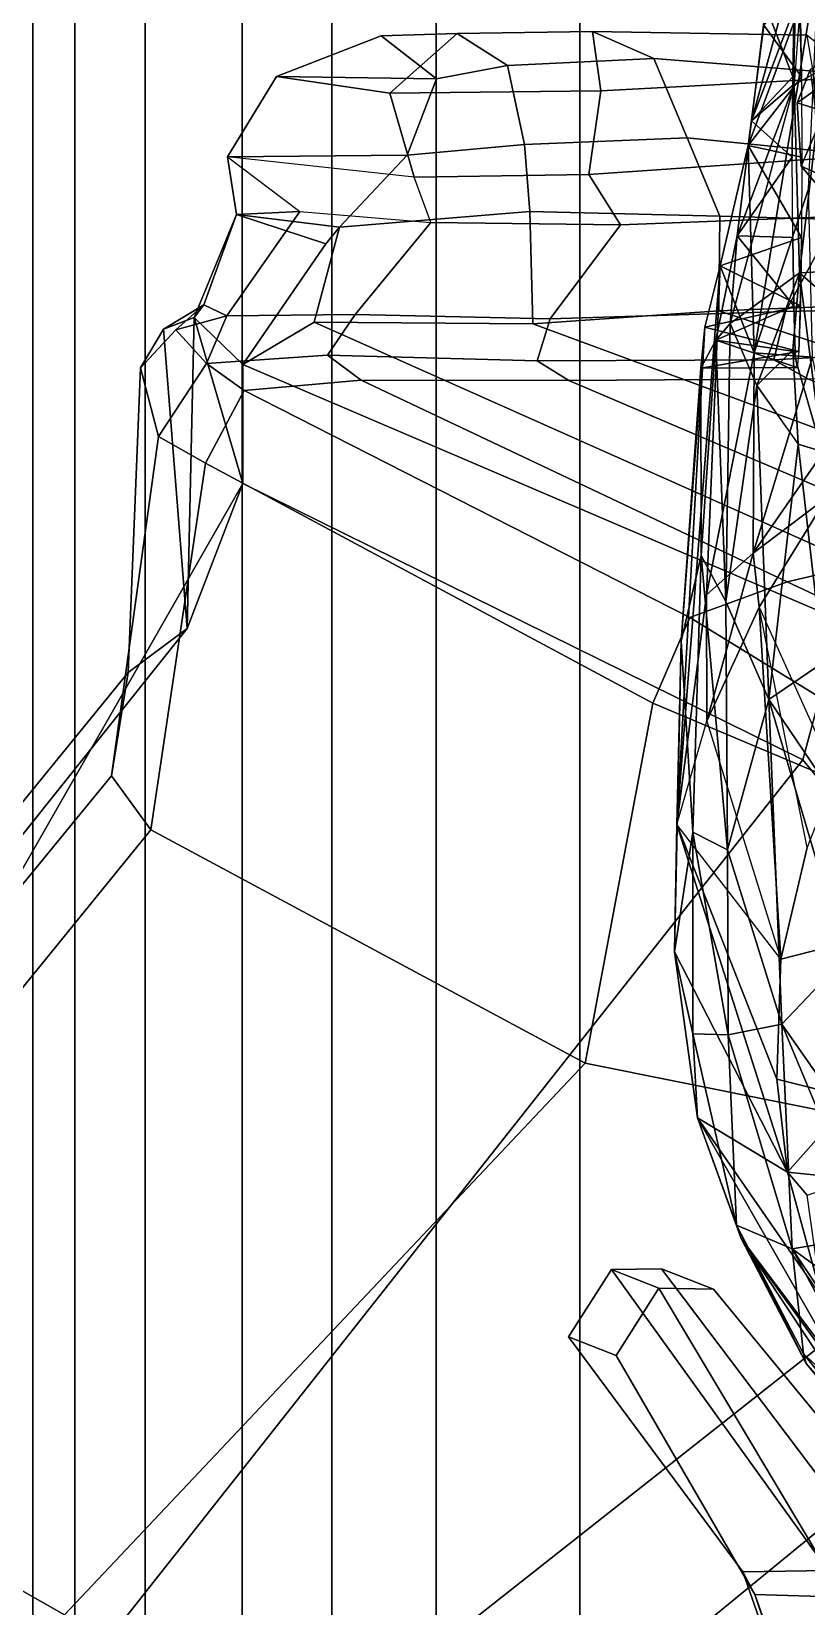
# Model space of a CAD drawing. Header units: inches. Extents: x -15.6 to 12, y -13.7 to 13.7.
# Drawn here: x -9.933 to -8.667, y -8.481 to -5.907 of the extents above; entities that cross this region are included whole.
import ezdxf

# ---------------------------------------------------------------- set-up
doc = ezdxf.new("R2010")
doc.units = ezdxf.units.IN
doc.header["$MEASUREMENT"] = 0
for name, color, linetype in [('SEAT-CHASSIS', 5, 'Continuous'), ('SEAT-FABRICBACK', 5, 'Continuous'), ('SEAT-FRAME', 5, 'Continuous')]:
    doc.layers.add(name, color=color, linetype=linetype)

msp = doc.modelspace()

# ---------------------------------------------------------------- linework, layer by layer
at = {"layer": 'SEAT-CHASSIS'}
for points in [[(-8.757, -6.0535, 14.5508), (-8.7333, -5.8667, 14.6443), (-8.6605, -5.7013, 14.465)], [(-8.6758, -5.8403, 14.3657), (-8.757, -6.0535, 14.5508), (-8.6605, -5.7013, 14.465)], [(-8.7369, -5.8968, 15.1595), (-8.7625, -6.0934, 15.2409), (-8.6465, -5.7812, 15.3826)], [(-8.6465, -5.7812, 15.3826), (-8.7625, -6.0934, 15.2409), (-8.7524, -6.4325, 15.5843)], [(-8.6465, -5.7812, 15.3826), (-8.7524, -6.4325, 15.5843), (-8.6636, -6.1644, 15.6041)], [(-8.6824, -5.7693, 14.8899), (-8.6752, -5.9813, 15.2072), (-8.678, -5.8236, 15.0852)], [(-8.6758, -5.8403, 14.3657), (-8.6874, -5.9934, 14.3098), (-8.757, -6.0535, 14.5508)], [(-8.7369, -5.8968, 15.1595), (-8.678, -5.8236, 15.0852), (-8.6752, -5.9813, 15.2072)], [(-8.6896, -5.9813, 14.5726), (-8.6868, -5.8238, 14.6944), (-8.7333, -5.8667, 14.6443)], [(-8.6758, -5.8403, 14.3657), (-8.6283, -5.8277, 14.3323), (-8.2207, -6.6473, 14.5401)], [(-8.7333, -5.8667, 14.6443), (-8.757, -6.0535, 14.5508), (-8.6896, -5.9813, 14.5726)], [(-8.7625, -6.0934, 15.2409), (-8.7369, -5.8968, 15.1595), (-8.6752, -5.9813, 15.2072)], [(-8.639, -5.968, 14.28), (-8.6783, -6.3018, 14.2342), (-8.6874, -5.9947, 14.3095)], [(-8.639, -5.968, 14.28), (-8.3042, -6.283, 14.205), (-8.6783, -6.3018, 14.2342)], [(-8.7918, -6.3842, 14.5897), (-8.7804, -6.2412, 14.5692), (-8.6874, -5.9934, 14.3098)], [(-8.6783, -6.3018, 14.2342), (-8.7918, -6.3842, 14.5897), (-8.6874, -5.9947, 14.3095)], [(-8.7804, -6.2412, 14.5692), (-8.757, -6.0535, 14.5508), (-8.6874, -5.9934, 14.3098)], [(-8.6746, -6.1128, 15.2333), (-8.7625, -6.0934, 15.2409), (-8.6752, -5.9813, 15.2072)], [(-8.757, -6.0535, 14.5508), (-8.6902, -6.1128, 14.5465), (-8.6896, -5.9813, 14.5726)], [(-8.757, -6.0535, 14.5508), (-8.7804, -6.2412, 14.5692), (-8.6902, -6.1128, 14.5465)], [(-8.808, -6.2901, 15.1872), (-8.7625, -6.0934, 15.2409), (-8.6752, -6.2442, 15.2072)], [(-8.7625, -6.0934, 15.2409), (-8.808, -6.2901, 15.1872), (-8.7524, -6.4325, 15.5843)], [(-8.6752, -6.2442, 15.2072), (-8.7625, -6.0934, 15.2409), (-8.6746, -6.1128, 15.2333)], [(-8.6902, -6.1128, 14.5465), (-8.7804, -6.2412, 14.5692), (-8.6896, -6.2442, 14.5726)], [(-8.7524, -6.4325, 15.5843), (-8.6571, -6.4395, 15.8915), (-8.6636, -6.1644, 15.6041)], [(-8.6879, -6.3557, 14.6471), (-8.7804, -6.2412, 14.5692), (-8.815, -6.4116, 14.714)], [(-8.7804, -6.2412, 14.5692), (-8.7918, -6.3842, 14.5897), (-8.815, -6.4116, 14.714)], [(-8.6752, -6.2442, 15.2072), (-8.6769, -6.3557, 15.1327), (-8.808, -6.2901, 15.1872)], [(-8.7804, -6.2412, 14.5692), (-8.6879, -6.3557, 14.6471), (-8.6896, -6.2442, 14.5726)], [(-8.6896, -6.2442, 14.5726), (-8.6879, -6.3557, 14.6471), (-8.6854, -6.4301, 14.7585)], [(-8.6794, -6.4301, 15.0213), (-8.6769, -6.3557, 15.1327), (-8.6752, -6.2442, 15.2072)], [(-8.8303, -6.828, 15.7417), (-8.808, -6.2901, 15.1872), (-8.8788, -7.2029, 15.8758)], [(-8.8331, -6.3906, 15.0987), (-8.8788, -7.2029, 15.8758), (-8.808, -6.2901, 15.1872)], [(-8.808, -6.2901, 15.1872), (-8.6769, -6.3557, 15.1327), (-8.8331, -6.3906, 15.0987)], [(-8.7524, -6.4325, 15.5843), (-8.808, -6.2901, 15.1872), (-8.8303, -6.828, 15.7417)], [(-8.7918, -6.3842, 14.5897), (-8.6783, -6.3018, 14.2342), (-8.7481, -6.4856, 14.422)], [(-8.7481, -6.4856, 14.422), (-8.6783, -6.3018, 14.2342), (-8.6894, -6.4276, 14.2537)], [(-8.6783, -6.3018, 14.2342), (-8.6412, -6.5935, 14.2292), (-8.6894, -6.4276, 14.2537)], [(-8.2966, -6.6353, 14.1764), (-8.6783, -6.3018, 14.2342), (-8.3042, -6.283, 14.205)], [(-8.6783, -6.3018, 14.2342), (-8.2966, -6.6353, 14.1764), (-8.6412, -6.5935, 14.2292)], [(-8.8331, -6.3906, 15.0987), (-8.6769, -6.3557, 15.1327), (-8.6794, -6.4301, 15.0213)], [(-8.815, -6.4116, 14.714), (-8.6854, -6.4301, 14.7585), (-8.6879, -6.3557, 14.6471)], [(-8.8719, -6.9036, 15.1521), (-8.8788, -7.2029, 15.8758), (-8.8331, -6.3906, 15.0987)], [(-8.8719, -6.9036, 15.1521), (-8.8331, -6.3906, 15.0987), (-8.8398, -6.4573, 14.9304)], [(-8.6794, -6.4301, 15.0213), (-8.8398, -6.4573, 14.9304), (-8.8331, -6.3906, 15.0987)], [(-8.7918, -6.3842, 14.5897), (-8.799, -6.8385, 14.6728), (-8.815, -6.4116, 14.714)], [(-8.799, -6.8385, 14.6728), (-8.7918, -6.3842, 14.5897), (-8.7481, -6.4856, 14.422)], [(-8.8398, -6.4573, 14.9304), (-8.6824, -6.4563, 14.8899), (-8.815, -6.4116, 14.714)], [(-8.815, -6.4116, 14.714), (-8.8388, -6.7635, 14.837), (-8.8398, -6.4573, 14.9304)], [(-8.8398, -6.4573, 14.9304), (-8.6794, -6.4301, 15.0213), (-8.6824, -6.4563, 14.8899)], [(-8.8388, -6.7635, 14.837), (-8.815, -6.4116, 14.714), (-8.799, -6.8385, 14.6728)], [(-8.8303, -6.828, 15.7417), (-8.754, -6.7598, 16.0644), (-8.7524, -6.4325, 15.5843)], [(-8.6824, -6.4563, 14.8899), (-8.6854, -6.4301, 14.7585), (-8.815, -6.4116, 14.714)], [(-8.7524, -6.4325, 15.5843), (-8.754, -6.7598, 16.0644), (-8.6571, -6.4395, 15.8915)], [(-8.7481, -6.4856, 14.422), (-8.6894, -6.4276, 14.2537), (-8.6808, -6.5813, 14.2587)], [(-8.6412, -6.5935, 14.2292), (-8.6808, -6.5818, 14.2587), (-8.6894, -6.4276, 14.2537)], [(-8.8719, -6.9036, 15.1521), (-8.8398, -6.4573, 14.9304), (-8.8388, -6.7635, 14.837)], [(-8.754, -6.7598, 16.0644), (-8.6279, -6.5778, 16.1948), (-8.6571, -6.4395, 15.8915)], [(-8.7481, -6.4856, 14.422), (-8.7287, -6.9985, 14.5194), (-8.799, -6.8385, 14.6728)], [(-8.7287, -6.9985, 14.5194), (-8.7481, -6.4856, 14.422), (-8.6808, -6.5818, 14.2587)], [(-8.754, -6.7598, 16.0644), (-8.633, -6.668, 16.4778), (-8.6279, -6.5778, 16.1948)], [(-8.6808, -6.5818, 14.2587), (-8.6399, -6.9385, 14.3035), (-8.7287, -6.9985, 14.5194)], [(-8.6808, -6.5818, 14.2587), (-8.6412, -6.5935, 14.2292), (-8.6399, -6.9385, 14.3035)], [(-8.7441, -6.8478, 16.4195), (-8.633, -6.668, 16.4778), (-8.754, -6.7598, 16.0644)], [(-8.6204, -7.1228, 23.6533), (-8.633, -6.668, 16.4778), (-8.7441, -6.8478, 16.4195)], [(-8.8719, -6.9036, 15.1521), (-8.8388, -6.7635, 14.837), (-8.8528, -7.2153, 15.1446)], [(-8.7959, -7.2443, 14.8894), (-8.8528, -7.2153, 15.1446), (-8.8388, -6.7635, 14.837)], [(-8.8388, -6.7635, 14.837), (-8.799, -6.8385, 14.6728), (-8.7959, -7.2443, 14.8894)], [(-8.754, -6.7598, 16.0644), (-8.8303, -6.828, 15.7417), (-8.8298, -7.0341, 16.199)], [(-8.7441, -6.8478, 16.4195), (-8.754, -6.7598, 16.0644), (-8.8298, -7.0341, 16.199)], [(-8.8298, -7.0341, 16.199), (-8.8303, -6.828, 15.7417), (-8.8788, -7.2029, 15.8758)], [(-8.7287, -6.9985, 14.5194), (-8.7959, -7.2443, 14.8894), (-8.799, -6.8385, 14.6728)], [(-8.7441, -6.8478, 16.4195), (-8.8298, -7.0341, 16.199), (-8.709, -7.4229, 23.3879)], [(-8.7441, -6.8478, 16.4195), (-8.6204, -7.1228, 23.6533), (-8.6657, -7.2405, 23.4684)], [(-8.6657, -7.2405, 23.4684), (-8.7441, -6.8478, 16.4195), (-8.709, -7.4229, 23.3879)], [(-8.8827, -7.4111, 15.8505), (-8.8719, -6.9036, 15.1521), (-8.8528, -7.2153, 15.1446)], [(-8.8827, -7.4111, 15.8505), (-8.8788, -7.2029, 15.8758), (-8.8719, -6.9036, 15.1521)], [(-8.6247, -7.1521, 14.3821), (-8.7287, -6.9985, 14.5194), (-8.6399, -6.9385, 14.3035)], [(-8.7074, -7.5294, 14.8562), (-8.7959, -7.2443, 14.8894), (-8.7287, -6.9985, 14.5194)], [(-8.7287, -6.9985, 14.5194), (-8.6247, -7.1521, 14.3821), (-8.6041, -7.42, 14.5251)], [(-8.6041, -7.42, 14.5251), (-8.7074, -7.5294, 14.8562), (-8.7287, -6.9985, 14.5194)], [(-8.8298, -7.0341, 16.199), (-8.709, -7.4229, 23.3879), (-8.8788, -7.2029, 15.8758)], [(-8.8788, -7.2029, 15.8758), (-8.8827, -7.4111, 15.8505), (-8.698, -7.7708, 23.5696)], [(-8.709, -7.4229, 23.3879), (-8.8788, -7.2029, 15.8758), (-8.7156, -7.6192, 23.4225)], [(-8.7156, -7.6192, 23.4225), (-8.8788, -7.2029, 15.8758), (-8.698, -7.7708, 23.5696)], [(-8.8827, -7.4111, 15.8505), (-8.8528, -7.2153, 15.1446), (-8.8529, -7.5451, 15.6081)], [(-8.8528, -7.2153, 15.1446), (-8.7948, -7.5467, 15.1964), (-8.8529, -7.5451, 15.6081)], [(-8.7948, -7.5467, 15.1964), (-8.8528, -7.2153, 15.1446), (-8.7959, -7.2443, 14.8894)], [(-8.7948, -7.5467, 15.1964), (-8.7959, -7.2443, 14.8894), (-8.7074, -7.5294, 14.8562)], [(-8.8827, -7.4111, 15.8505), (-8.8448, -7.6824, 16.0674), (-8.698, -7.7708, 23.5696)], [(-8.8448, -7.6824, 16.0674), (-8.8827, -7.4111, 15.8505), (-8.8529, -7.5451, 15.6081)], [(-8.5793, -7.7123, 14.7585), (-8.7074, -7.5294, 14.8562), (-8.6041, -7.42, 14.5251)], [(-8.6905, -7.8963, 15.3468), (-8.7948, -7.5467, 15.1964), (-8.7074, -7.5294, 14.8562)], [(-8.7074, -7.5294, 14.8562), (-8.5793, -7.7123, 14.7585), (-8.563, -7.8748, 14.94)], [(-8.7074, -7.5294, 14.8562), (-8.563, -7.8748, 14.94), (-8.6905, -7.8963, 15.3468)], [(-8.7816, -7.8575, 15.8122), (-8.8529, -7.5451, 15.6081), (-8.7948, -7.5467, 15.1964)], [(-8.7816, -7.8575, 15.8122), (-8.8448, -7.6824, 16.0674), (-8.8529, -7.5451, 15.6081)], [(-8.7816, -7.8575, 15.8122), (-8.7948, -7.5467, 15.1964), (-8.6905, -7.8963, 15.3468)], [(-8.5909, -7.6501, 23.4326), (-8.7156, -7.6192, 23.4225), (-8.698, -7.7708, 23.5696)], [(-8.5872, -7.7824, 23.5991), (-8.5909, -7.6501, 23.4326), (-8.698, -7.7708, 23.5696)], [(-8.8448, -7.6824, 16.0674), (-8.6427, -7.9744, 23.6029), (-8.698, -7.7708, 23.5696)], [(-8.8448, -7.6824, 16.0674), (-8.7739, -7.8794, 16.6404), (-8.5988, -8.1117, 23.3136)], [(-8.6427, -7.9744, 23.6029), (-8.8448, -7.6824, 16.0674), (-8.5988, -8.1117, 23.3136)], [(-8.7739, -7.8794, 16.6404), (-8.8448, -7.6824, 16.0674), (-8.7816, -7.8575, 15.8122)], [(-8.698, -7.7708, 23.5696), (-8.6427, -7.9744, 23.6029), (-8.6662, -7.8085, 23.7323)], [(-8.5872, -7.7824, 23.5991), (-8.698, -7.7708, 23.5696), (-8.6662, -7.8085, 23.7323)], [(-8.6905, -7.8963, 15.3468), (-8.6717, -8.0679, 15.8746), (-8.7816, -7.8575, 15.8122)], [(-8.6678, -8.0833, 16.5397), (-8.7816, -7.8575, 15.8122), (-8.6717, -8.0679, 15.8746)], [(-8.6678, -8.0833, 16.5397), (-8.7739, -7.8794, 16.6404), (-8.7816, -7.8575, 15.8122)], [(-8.7739, -7.8794, 16.6404), (-8.3744, -8.43, 23.2565), (-8.5988, -8.1117, 23.3136)], [(-8.3744, -8.43, 23.2565), (-8.7739, -7.8794, 16.6404), (-8.5173, -8.2662, 16.6075)], [(-8.7739, -7.8794, 16.6404), (-8.6678, -8.0833, 16.5397), (-8.5173, -8.2662, 16.6075)], [(-8.5534, -7.9966, 15.1174), (-8.6905, -7.8963, 15.3468), (-8.563, -7.8748, 14.94)], [(-8.5289, -8.1982, 15.5862), (-8.6717, -8.0679, 15.8746), (-8.6905, -7.8963, 15.3468)], [(-8.537, -8.1267, 15.3712), (-8.6905, -7.8963, 15.3468), (-8.5534, -7.9966, 15.1174)], [(-8.5289, -8.1982, 15.5862), (-8.6905, -7.8963, 15.3468), (-8.537, -8.1267, 15.3712)], [(-9.0555, -8.0402, 19.2502), (-8.9781, -8.0706, 20.9799), (-8.9084, -7.9603, 20.9752), (-8.9854, -7.9302, 19.2526)], [(-8.9854, -7.9302, 19.2526), (-8.6318, -8.4219, 18.8166), (-8.771, -8.424, 18.9461), (-9.0555, -8.0402, 19.2502)], [(-8.9037, -7.9287, 19.1588), (-8.9854, -7.9302, 19.2526), (-8.9084, -7.9603, 20.9752), (-8.8189, -7.9619, 21.0613)], [(-8.9854, -7.9302, 19.2526), (-8.9037, -7.9287, 19.1588), (-8.532, -8.4211, 18.7814), (-8.6318, -8.4219, 18.8166)], [(-8.532, -8.4211, 18.7814), (-8.9037, -7.9287, 19.1588), (-8.8189, -7.9619, 21.0613), (-8.4031, -8.4679, 21.383)], [(-8.7513, -8.4608, 21.055), (-8.6074, -8.4655, 21.3148), (-8.9084, -7.9603, 20.9752), (-8.9781, -8.0706, 20.9799)], [(-8.8189, -7.9619, 21.0613), (-8.9084, -7.9603, 20.9752), (-8.6074, -8.4655, 21.3148), (-8.4031, -8.4679, 21.383)], [(-8.7513, -8.4608, 21.055), (-8.9781, -8.0706, 20.9799), (-9.0555, -8.0402, 19.2502), (-8.771, -8.424, 18.9461)], [(-8.5151, -8.2612, 15.9153), (-8.6678, -8.0833, 16.5397), (-8.6717, -8.0679, 15.8746)], [(-8.5151, -8.2612, 15.9153), (-8.6717, -8.0679, 15.8746), (-8.5289, -8.1982, 15.5862)], [(-8.6678, -8.0833, 16.5397), (-8.5151, -8.2612, 15.9153), (-8.5173, -8.2662, 16.6075)], [(-8.5819, -8.9636, 19.3286), (-8.771, -8.424, 18.9461), (-8.6318, -8.4219, 18.8166), (-8.5888, -8.8839, 18.9264)], [(-8.5819, -8.9636, 19.3286), (-8.5819, -8.9636, 20.8126), (-8.7513, -8.4608, 21.055), (-8.771, -8.424, 18.9461)], [(-8.7513, -8.4608, 21.055), (-8.5074, -9.1491, 20.9956), (-8.3816, -9.1986, 21.2977), (-8.6074, -8.4655, 21.3148)], [(-8.7513, -8.4608, 21.055), (-8.5819, -8.9636, 20.8126), (-8.5074, -9.1491, 20.9956), (-8.7513, -8.4608, 21.055)]]:
    msp.add_3dface(points, dxfattribs=at)
for points, invisible_edges in [([(-8.6902, -6.1128, 14.5465), (-8.6824, -5.7693, 14.8899), (-8.6896, -5.9813, 14.5726)], 2), ([(-8.6896, -5.9813, 14.5726), (-8.6824, -5.7693, 14.8899), (-8.6868, -5.8238, 14.6944)], 1), ([(-8.709, -7.4229, 23.3879), (-8.592, -7.3932, 23.3894), (-8.6657, -7.2405, 23.4684)], 2), ([(-8.709, -7.4229, 23.3879), (-8.5909, -7.6501, 23.4326), (-8.592, -7.3932, 23.3894)], 1), ([(-8.709, -7.4229, 23.3879), (-8.7156, -7.6192, 23.4225), (-8.5909, -7.6501, 23.4326)], 12)]:
    msp.add_3dface(points, dxfattribs=dict(at, invisible_edges=invisible_edges))
at = {"layer": 'SEAT-FABRICBACK'}
for points in [[(-9.9306, -10.3041, 35.5561), (-9.9306, 10.3041, 35.5561), (-9.999, 10.3537, 35.8952), (-9.999, -10.3537, 35.8952)], [(-9.9306, -10.3041, 35.5561), (-9.8623, -10.2268, 35.1947), (-9.8623, 10.2268, 35.1947), (-9.9306, 10.3041, 35.5561)], [(-9.7474, -10.0745, 34.5947), (-9.7474, 10.0745, 34.5947), (-9.8623, 10.2268, 35.1947), (-9.8623, -10.2268, 35.1947)], [(-9.7474, -10.0745, 34.5947), (-9.589, -10.0167, 33.9786), (-9.589, 9.9229, 33.9786), (-9.7474, 10.0745, 34.5947)], [(-9.4425, -9.8169, 33.3724), (-9.4425, 9.7544, 33.3724), (-9.589, 9.9229, 33.9786), (-9.589, -10.0167, 33.9786)], [(-9.4425, -9.8169, 33.3724), (-9.2718, -9.6106, 32.7885), (-9.2718, 9.6106, 32.7885), (-9.4425, 9.7544, 33.3724)], [(-9.037, -9.4579, 32.2068), (-9.037, 9.4579, 32.2068), (-9.2718, 9.6106, 32.7885), (-9.2718, -9.6106, 32.7885)], [(-9.037, -9.4579, 32.2068), (-7.9355, -8.6082, 29.1182), (-7.9355, 8.6082, 29.1182), (-9.037, 9.4579, 32.2068)]]:
    msp.add_3dface(points, dxfattribs=at)
at = {"layer": 'SEAT-FRAME'}
for points in [[(-8.4954, -5.8519, 17.7998), (-8.6611, -5.97, 17.8625), (-8.6821, -6.0239, 18.4618), (-8.5274, -5.915, 18.3708)], [(-9.5326, -5.9811, 27.622), (-9.3617, -5.9142, 27.576), (-9.2375, -5.9104, 27.4049), (-9.3475, -6.0084, 27.2862)], [(-9.5326, -5.9811, 27.622), (-9.2712, -5.9845, 27.6814), (-9.3617, -5.9142, 27.576), (-9.5326, -5.9811, 27.622)], [(-9.3617, -5.9142, 27.576), (-9.2712, -5.9845, 27.6814), (-9.1554, -5.9629, 27.4966), (-9.2375, -5.9104, 27.4049)], [(-9.003, -6.0043, 26.752), (-9.3475, -6.0084, 27.2862), (-9.2375, -5.9104, 27.4049), (-9.0166, -5.9075, 27.0512)], [(-9.0166, -5.9075, 27.0512), (-9.2375, -5.9104, 27.4049), (-9.1554, -5.9629, 27.4966), (-8.9165, -5.9513, 27.1211)], [(-9.003, -6.0043, 26.752), (-9.0166, -5.9075, 27.0512), (-8.6663, -5.9134, 26.5263), (-8.6545, -5.986, 26.2045)], [(-9.0166, -5.9075, 27.0512), (-8.9165, -5.9513, 27.1211), (-8.5867, -5.9779, 26.5985), (-8.6663, -5.9134, 26.5263)], [(-8.4984, -5.9161, 19.1988), (-8.5274, -5.915, 18.3708), (-8.6821, -6.0239, 18.4618), (-8.6425, -6.0365, 19.4138)], [(-9.1554, -5.9629, 27.4966), (-9.2712, -5.9845, 27.6814), (-9.3191, -6.1096, 27.8248), (-9.1275, -6.0922, 27.5234)], [(-9.1554, -5.9629, 27.4966), (-9.1275, -6.0922, 27.5234), (-8.8621, -6.0813, 27.1332), (-8.9165, -5.9513, 27.1211)], [(-8.5867, -5.9779, 26.5985), (-8.9165, -5.9513, 27.1211), (-8.8621, -6.0813, 27.1332), (-8.474, -6.1197, 26.4489)], [(-9.5326, -5.9811, 27.622), (-9.3475, -6.0084, 27.2862), (-9.3079, -6.1454, 27.2318), (-9.6126, -6.1124, 27.7663)], [(-9.5326, -5.9811, 27.622), (-9.6126, -6.1124, 27.7663), (-9.3191, -6.1096, 27.8248), (-9.2712, -5.9845, 27.6814)], [(-9.003, -6.0043, 26.752), (-8.6545, -5.986, 26.2045), (-8.6501, -6.1154, 26.1601), (-9.0224, -6.1411, 26.7821)], [(-8.6821, -6.0239, 18.4618), (-8.6611, -5.97, 17.8625), (-8.6491, -6.065, 17.8358), (-8.676, -6.1275, 18.4743)], [(-9.003, -6.0043, 26.752), (-9.0224, -6.1411, 26.7821), (-9.3079, -6.1454, 27.2318), (-9.3475, -6.0084, 27.2862)], [(-8.6821, -6.0239, 18.4618), (-8.676, -6.1275, 18.4743), (-8.6257, -6.1497, 19.4267), (-8.6425, -6.0365, 19.4138)], [(-8.676, -6.1275, 18.4743), (-8.6491, -6.065, 17.8358), (-8.5808, -6.1301, 17.8214), (-8.612, -6.2022, 18.4849)], [(-9.3191, -6.1096, 27.8248), (-9.4297, -6.2273, 27.8437), (-9.1191, -6.2014, 27.4118), (-9.1275, -6.0922, 27.5234)], [(-8.8621, -6.0813, 27.1332), (-9.1275, -6.0922, 27.5234), (-9.1191, -6.2014, 27.4118), (-8.8087, -6.2091, 26.9303)], [(-8.8621, -6.0813, 27.1332), (-8.8087, -6.2091, 26.9303), (-8.4633, -6.2189, 26.2605), (-8.474, -6.1197, 26.4489)], [(-9.5981, -6.2065, 27.8847), (-9.4297, -6.2273, 27.8437), (-9.3191, -6.1096, 27.8248), (-9.6126, -6.1124, 27.7663)], [(-9.2809, -6.2193, 27.3189), (-9.3079, -6.1454, 27.2318), (-9.6126, -6.1124, 27.7663), (-9.4944, -6.2017, 27.6284)], [(-9.6126, -6.1124, 27.7663), (-9.4944, -6.2017, 27.6284), (-9.5981, -6.2065, 27.8847), (-9.6126, -6.1124, 27.7663)], [(-9.0224, -6.1411, 26.7821), (-8.6501, -6.1154, 26.1601), (-8.6176, -6.2099, 26.2364), (-8.9706, -6.2233, 26.8382)], [(-9.0224, -6.1411, 26.7821), (-8.9706, -6.2233, 26.8382), (-9.2809, -6.2193, 27.3189), (-9.3079, -6.1454, 27.2318)], [(-8.676, -6.1275, 18.4743), (-8.612, -6.2022, 18.4849), (-8.5559, -6.2151, 19.4444), (-8.6257, -6.1497, 19.4267)], [(-9.5876, -6.4515, 28.1046), (-9.4523, -6.2543, 27.9742), (-9.5981, -6.2065, 27.8847), (-9.6674, -6.3748, 27.976)], [(-9.5981, -6.2065, 27.8847), (-9.6514, -6.3541, 27.8014), (-9.6674, -6.3748, 27.976), (-9.5981, -6.2065, 27.8847)], [(-9.5981, -6.2065, 27.8847), (-9.4944, -6.2017, 27.6284), (-9.614, -6.3717, 27.6288), (-9.6514, -6.3541, 27.8014)], [(-9.4043, -6.3695, 27.3251), (-9.614, -6.3717, 27.6288), (-9.4944, -6.2017, 27.6284), (-9.2809, -6.2193, 27.3189)], [(-9.4523, -6.2543, 27.9742), (-9.4297, -6.2273, 27.8437), (-9.4297, -6.2273, 27.8437), (-9.5981, -6.2065, 27.8847)], [(-9.1142, -6.3848, 27.398), (-9.1191, -6.2014, 27.4118), (-9.4297, -6.2273, 27.8437), (-9.4711, -6.382, 27.9015)], [(-9.4043, -6.3695, 27.3251), (-9.2809, -6.2193, 27.3189), (-8.9706, -6.2233, 26.8382), (-9.0858, -6.3768, 26.8688)], [(-9.1142, -6.3848, 27.398), (-8.8102, -6.3637, 26.9058), (-8.8087, -6.2091, 26.9303), (-9.1191, -6.2014, 27.4118)], [(-8.7011, -6.365, 26.2366), (-9.0858, -6.3768, 26.8688), (-8.9706, -6.2233, 26.8382), (-8.6176, -6.2099, 26.2364)], [(-8.4336, -6.3488, 26.2304), (-8.4633, -6.2189, 26.2605), (-8.8087, -6.2091, 26.9303), (-8.8102, -6.3637, 26.9058)], [(-8.7011, -6.365, 26.2366), (-8.6176, -6.2099, 26.2364), (-8.2243, -6.2025, 25.5278), (-8.3242, -6.3563, 25.5836)], [(-9.5876, -6.4515, 28.1046), (-9.4711, -6.382, 27.9015), (-9.4297, -6.2273, 27.8437), (-9.4523, -6.2543, 27.9742)], [(-9.755, -6.4571, 27.9608), (-9.7171, -6.3939, 27.9688), (-9.6514, -6.3541, 27.8014), (-9.6971, -6.3946, 27.7918)], [(-9.6514, -6.3541, 27.8014), (-9.6514, -6.3541, 27.8014), (-9.7171, -6.3939, 27.9688), (-9.6674, -6.3748, 27.976)], [(-9.614, -6.3717, 27.6288), (-9.6971, -6.3946, 27.7918), (-9.6514, -6.3541, 27.8014), (-9.614, -6.3717, 27.6288)], [(-8.8102, -6.3637, 26.9058), (-8.1126, -6.593, 27.0866), (-7.8442, -6.5417, 26.4183), (-8.4336, -6.3488, 26.2304)], [(-9.6784, -6.8829, 28.7458), (-9.6674, -6.3748, 27.976), (-9.7171, -6.3939, 27.9688), (-9.6784, -6.8829, 28.7458)], [(-9.614, -6.3717, 27.6288), (-9.6471, -6.4498, 27.6218), (-9.6971, -6.3946, 27.7918), (-9.614, -6.3717, 27.6288)], [(-9.6784, -6.8829, 28.7458), (-9.5879, -6.6457, 28.3812), (-9.6674, -6.3748, 27.976)], [(-9.5876, -6.4515, 28.1046), (-9.6674, -6.3748, 27.976), (-9.5879, -6.6457, 28.3812), (-9.5876, -6.4515, 28.1046)], [(-9.614, -6.3717, 27.6288), (-9.4043, -6.3695, 27.3251), (-9.4494, -6.4362, 27.3156), (-9.6471, -6.4498, 27.6218)], [(-9.0858, -6.3768, 26.8688), (-9.1069, -6.4453, 26.8644), (-9.4494, -6.4362, 27.3156), (-9.4043, -6.3695, 27.3251)], [(-8.8102, -6.3637, 26.9058), (-9.1142, -6.3848, 27.398), (-8.3142, -6.6803, 27.5895), (-8.1126, -6.593, 27.0866)], [(-9.0858, -6.3768, 26.8688), (-8.7011, -6.365, 26.2366), (-8.7202, -6.4436, 26.2326), (-9.1069, -6.4453, 26.8644)], [(-8.3242, -6.3563, 25.5836), (-8.3626, -6.4233, 25.5755), (-8.7202, -6.4436, 26.2326), (-8.7011, -6.365, 26.2366)], [(-9.755, -6.4571, 27.9608), (-9.7751, -6.9547, 28.7616), (-9.6784, -6.8829, 28.7458), (-9.7171, -6.3939, 27.9688)], [(-9.6471, -6.4498, 27.6218), (-9.7256, -6.5692, 27.9669), (-9.755, -6.4571, 27.9608), (-9.6971, -6.3946, 27.7918)], [(-8.5558, -6.79, 28.0925), (-9.4711, -6.382, 27.9015), (-9.5876, -6.4515, 28.1046), (-8.6115, -6.8692, 28.2566)], [(-8.5558, -6.79, 28.0925), (-8.3142, -6.6803, 27.5895), (-9.1142, -6.3848, 27.398), (-9.4711, -6.382, 27.9015)], [(-8.7202, -6.4436, 26.2326), (-8.3626, -6.4233, 25.5755), (-8.3005, -6.478, 25.5886), (-8.6646, -6.4751, 26.2443)], [(-9.8022, -7.1232, 28.7585), (-9.7751, -6.9547, 28.7616), (-9.755, -6.4571, 27.9608), (-9.7256, -6.5692, 27.9669)], [(-9.7256, -6.5692, 27.9669), (-9.6471, -6.4498, 27.6218), (-9.5858, -6.4938, 27.6348), (-9.6488, -6.6125, 27.9831)], [(-9.4494, -6.4362, 27.3156), (-9.3946, -6.4769, 27.3271), (-9.5858, -6.4938, 27.6348), (-9.6471, -6.4498, 27.6218)], [(-9.5879, -6.6457, 28.3812), (-8.6729, -7.0975, 28.5796), (-8.6115, -6.8692, 28.2566), (-9.5876, -6.4515, 28.1046)], [(-9.4494, -6.4362, 27.3156), (-9.1069, -6.4453, 26.8644), (-9.0554, -6.4776, 26.8753), (-9.3946, -6.4769, 27.3271)], [(-8.7202, -6.4436, 26.2326), (-8.6646, -6.4751, 26.2443), (-9.0554, -6.4776, 26.8753), (-9.1069, -6.4453, 26.8644)], [(-8.8574, -6.865, 27.7887), (-9.5858, -6.4938, 27.6348), (-9.3946, -6.4769, 27.3271), (-8.6984, -6.8066, 27.4742)], [(-8.6984, -6.8066, 27.4742), (-9.3946, -6.4769, 27.3271), (-9.0554, -6.4776, 26.8753), (-8.431, -6.7438, 27.007)], [(-8.112, -6.6921, 26.3609), (-8.431, -6.7438, 27.007), (-9.0554, -6.4776, 26.8753), (-8.6646, -6.4751, 26.2443)], [(-9.6488, -6.6125, 27.9831), (-9.5858, -6.4938, 27.6348), (-8.8574, -6.865, 27.7887), (-8.918, -7.0048, 28.1371)], [(-9.7256, -6.5692, 27.9669), (-9.6488, -6.6125, 27.9831), (-9.7378, -7.2119, 28.7733), (-9.8022, -7.1232, 28.7585)], [(-9.6488, -6.6125, 27.9831), (-8.918, -7.0048, 28.1371), (-9.0283, -7.593, 28.9361), (-9.7378, -7.2119, 28.7733)], [(-9.8649, -8.6069, 32.431), (-8.6729, -7.0975, 28.5796), (-9.5879, -6.6457, 28.3812), (-10.5281, -8.2904, 32.4046)], [(-9.5879, -6.6457, 28.3812), (-9.6784, -6.8829, 28.7458), (-10.4077, -7.7956, 31.5348), (-10.5281, -8.2904, 32.4046)], [(-8.6984, -6.8066, 27.4742), (-8.431, -6.7438, 27.007), (-7.7624, -7.04, 26.6716), (-7.8665, -7.1975, 27.1194)], [(-8.6984, -6.8066, 27.4742), (-7.8665, -7.1975, 27.1194), (-7.9981, -7.3932, 27.5534), (-8.8574, -6.865, 27.7887)], [(-8.918, -7.0048, 28.1371), (-8.8574, -6.865, 27.7887), (-7.9981, -7.3932, 27.5534)], [(-8.0011, -7.916, 28.6973), (-7.882, -7.7365, 28.3892), (-8.6115, -6.8692, 28.2566), (-8.6729, -7.0975, 28.5796)], [(-9.7751, -6.9547, 28.7616), (-10.5148, -7.8623, 31.5097), (-10.4077, -7.7956, 31.5348), (-9.6784, -6.8829, 28.7458)], [(-9.8022, -7.1232, 28.7585), (-10.5578, -8.0454, 31.5), (-10.5148, -7.8623, 31.5097), (-9.7751, -6.9547, 28.7616)], [(-9.0283, -7.593, 28.9361), (-8.918, -7.0048, 28.1371), (-7.9981, -7.3932, 27.5534), (-8.2554, -7.7482, 28.3351)], [(-9.8649, -8.6069, 32.431), (-9.3833, -9.2061, 32.5326), (-8.0011, -7.916, 28.6973), (-8.6729, -7.0975, 28.5796)], [(-10.5578, -8.0454, 31.5), (-9.8022, -7.1232, 28.7585), (-9.7378, -7.2119, 28.7733), (-10.4956, -8.1433, 31.5142)], [(-10.4956, -8.1433, 31.5142), (-9.7378, -7.2119, 28.7733), (-9.0283, -7.593, 28.9361), (-9.8788, -8.4941, 31.6456)], [(-9.0283, -7.593, 28.9361), (-8.2554, -7.7482, 28.3351), (-9.6323, -8.8338, 31.847), (-9.8788, -8.4941, 31.6456)], [(-9.6323, -8.8338, 31.847), (-8.2554, -7.7482, 28.3351), (-8.219, -8.0053, 28.2576), (-9.5236, -9.074, 31.6974)], [(-9.2519, -9.4918, 32.5604), (-7.8271, -8.395, 28.7045), (-8.0011, -7.916, 28.6973), (-9.3833, -9.2061, 32.5326)], [(-9.6113, -9.4198, 31.6722), (-9.5236, -9.074, 31.6974), (-8.219, -8.0053, 28.2576), (-8.3524, -8.4652, 28.2295)], [(-10.4956, -8.1433, 31.5142), (-9.8788, -8.4941, 31.6456), (-10.1166, -8.8663, 32.4373), (-10.6279, -8.5985, 32.3279)], [(-10.5281, -8.2904, 32.4046), (-10.5751, -8.7012, 33.0276), (-10.0852, -8.9433, 33.1419), (-9.8649, -8.6069, 32.431)], [(-7.8767, -8.4602, 28.6868), (-7.8271, -8.395, 28.7045), (-9.2519, -9.4918, 32.5604), (-9.0892, -9.4473, 32.1411)], [(-9.6113, -9.4198, 31.6722), (-8.3524, -8.4652, 28.2295), (-8.3075, -8.8407, 28.239), (-9.5444, -9.8704, 31.6724)], [(-7.8767, -8.4602, 28.6868), (-7.9355, -8.6082, 29.1182), (-9.037, -9.4579, 32.2068), (-9.0892, -9.4473, 32.1411)]]:
    msp.add_3dface(points, dxfattribs=at)

doc.saveas('drawing.dxf')
